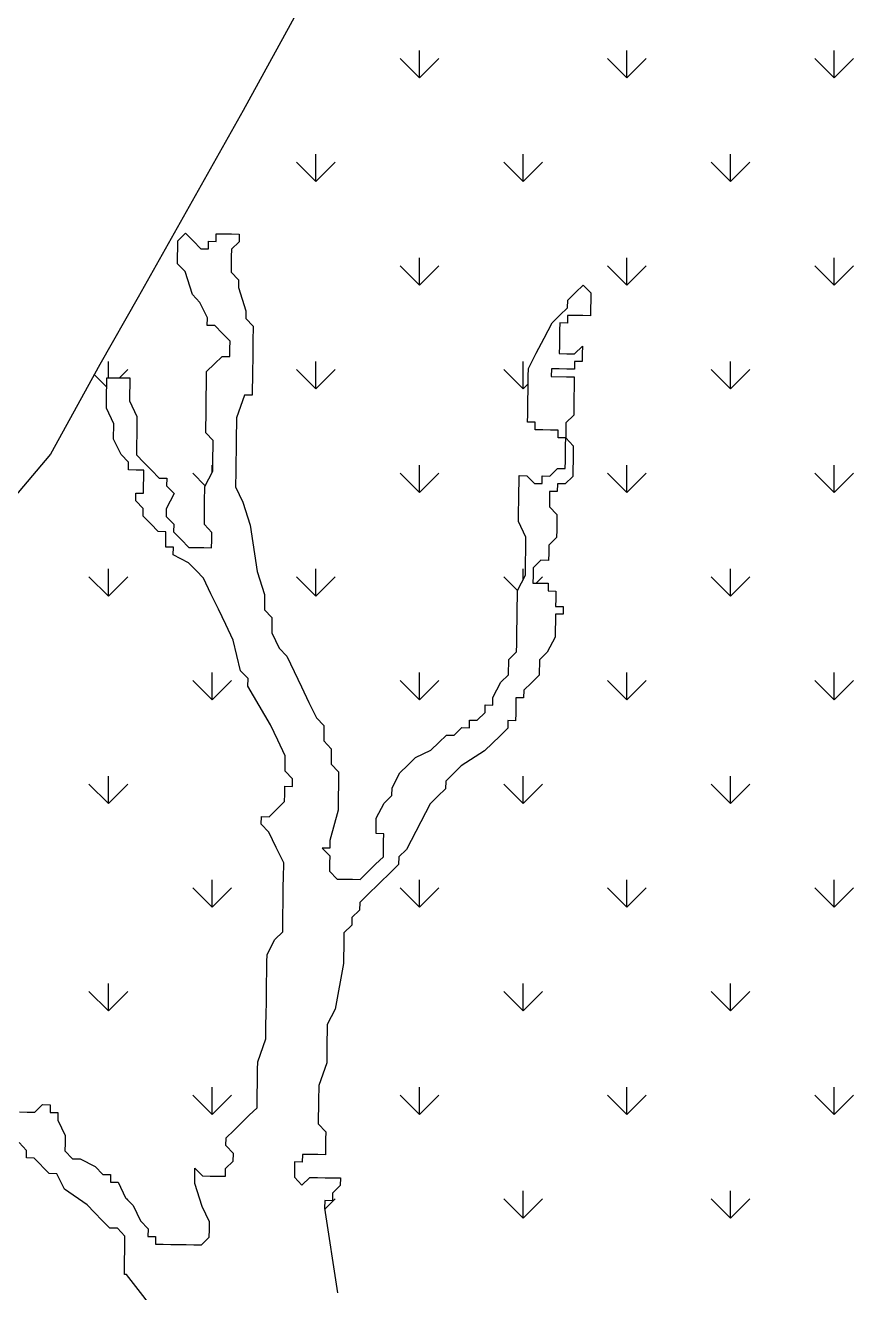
# Model space of a CAD drawing. Header units: metres. Extents: x 266585 to 279238, y 2117616 to 2127268.
# Drawn here: x 270496 to 270926, y 2121331 to 2121990 of the extents above; entities that cross this region are included whole.
import ezdxf

# ---------------------------------------------------------------- set-up
doc = ezdxf.new("R2010")
doc.units = ezdxf.units.M
doc.layers.add('MANGROOVES', color=112, linetype='Continuous')

msp = doc.modelspace()

# ---------------------------------------------------------------- linework, layer by layer
at = {"layer": 'MANGROOVES'}
for p, q in [((270751.18, 2122205.63), (270609.19, 2121945.7)), ((270609.19, 2121945.7), (270554.69, 2121848.71)), ((270575.2, 2121874.06), (270575.26, 2121878.04)), ((270575.26, 2121878.04), (270579.3, 2121881.97)), ((270579.3, 2121881.97), (270583.22, 2121877.93)), ((270583.22, 2121877.93), (270587.14, 2121873.89)), ((270591.12, 2121873.83), (270591.18, 2121877.81)), ((270591.18, 2121877.81), (270595.16, 2121877.75)), ((270595.16, 2121877.75), (270595.22, 2121881.73)), ((270595.22, 2121881.73), (270599.2, 2121881.67)), ((270599.2, 2121881.67), (270603.18, 2121881.62)), ((270607.11, 2121877.58), (270603.07, 2121873.65)), ((270603.18, 2121881.62), (270607.16, 2121881.56)), ((270607.16, 2121881.56), (270607.11, 2121877.58)), ((270575.08, 2121866.1), (270575.14, 2121870.08)), ((270575.14, 2121870.08), (270575.2, 2121874.06)), ((270587.14, 2121873.89), (270591.12, 2121873.83)), ((270603.01, 2121869.67), (270602.95, 2121865.69)), ((270603.07, 2121873.65), (270603.01, 2121869.67)), ((270579.01, 2121862.06), (270575.08, 2121866.1)), ((270602.95, 2121865.69), (270602.89, 2121861.71)), ((270582.81, 2121850.05), (270579.01, 2121862.06)), ((270602.89, 2121861.71), (270606.82, 2121857.67)), ((270606.82, 2121857.67), (270606.76, 2121853.69)), ((270586.74, 2121846.01), (270582.81, 2121850.05)), ((270606.76, 2121853.69), (270610.56, 2121841.68)), ((270777.89, 2121847.2), (270781.93, 2121851.13)), ((270781.93, 2121851.13), (270785.96, 2121855.05)), ((270785.96, 2121855.05), (270789.89, 2121851.01)), ((270789.89, 2121851.01), (270789.83, 2121847.03)), ((270554.69, 2121848.71), (270534.7, 2121813.82)), ((270590.6, 2121837.99), (270586.74, 2121846.01)), ((270773.79, 2121839.3), (270777.83, 2121843.22)), ((270777.83, 2121843.22), (270777.89, 2121847.2)), ((270789.77, 2121843.05), (270789.71, 2121839.06)), ((270789.83, 2121847.03), (270789.77, 2121843.05)), ((270590.54, 2121834.01), (270590.6, 2121837.99)), ((270610.56, 2121841.68), (270610.51, 2121837.7)), ((270610.51, 2121837.7), (270614.43, 2121833.66)), ((270769.75, 2121835.37), (270773.79, 2121839.3)), ((270777.77, 2121839.24), (270777.71, 2121835.26)), ((270781.75, 2121839.18), (270777.77, 2121839.24)), ((270785.73, 2121839.12), (270781.75, 2121839.18)), ((270789.71, 2121839.06), (270785.73, 2121839.12)), ((270594.52, 2121833.95), (270590.54, 2121834.01)), ((270598.45, 2121829.91), (270594.52, 2121833.95)), ((270602.37, 2121825.87), (270598.45, 2121829.91)), ((270614.43, 2121833.66), (270614.31, 2121825.7)), ((270765.65, 2121827.47), (270769.75, 2121835.37)), ((270773.67, 2121831.33), (270773.61, 2121827.35)), ((270773.73, 2121835.31), (270773.67, 2121831.33)), ((270777.71, 2121835.26), (270773.73, 2121835.31)), ((270602.31, 2121821.89), (270602.37, 2121825.87)), ((270614.31, 2121825.7), (270614.25, 2121821.72)), ((270761.55, 2121819.56), (270765.65, 2121827.47)), ((270773.56, 2121823.37), (270773.5, 2121819.39)), ((270773.61, 2121827.35), (270773.56, 2121823.37)), ((270781.46, 2121819.27), (270785.5, 2121823.19)), ((270785.5, 2121823.19), (270785.44, 2121819.21)), ((270594.23, 2121814.04), (270598.27, 2121817.97)), ((270598.27, 2121817.97), (270602.25, 2121817.91)), ((270602.25, 2121817.91), (270602.31, 2121821.89)), ((270614.2, 2121817.73), (270614.08, 2121809.77)), ((270614.25, 2121821.72), (270614.2, 2121817.73)), ((270757.46, 2121811.66), (270761.55, 2121819.56)), ((270773.5, 2121819.39), (270777.48, 2121819.33)), ((270777.48, 2121819.33), (270781.46, 2121819.27)), ((270785.44, 2121819.21), (270785.38, 2121815.23)), ((270534.7, 2121813.82), (270509.06, 2121767.08)), ((270590.13, 2121806.14), (270590.19, 2121810.12)), ((270590.19, 2121810.12), (270594.23, 2121814.04)), ((270614.08, 2121809.77), (270614.02, 2121805.79)), ((270757.4, 2121807.68), (270757.46, 2121811.66)), ((270769.4, 2121811.48), (270769.34, 2121807.5)), ((270773.38, 2121811.42), (270769.4, 2121811.48)), ((270777.36, 2121811.37), (270773.38, 2121811.42)), ((270781.34, 2121811.31), (270777.36, 2121811.37)), ((270781.4, 2121815.29), (270781.34, 2121811.31)), ((270785.38, 2121815.23), (270781.4, 2121815.29)), ((270538.32, 2121802.91), (270538.38, 2121806.89)), ((270538.38, 2121806.89), (270542.36, 2121806.84)), ((270542.36, 2121806.84), (270546.34, 2121806.78)), ((270546.34, 2121806.78), (270550.32, 2121806.72)), ((270550.32, 2121806.72), (270550.27, 2121802.74)), ((270590.08, 2121802.16), (270590.13, 2121806.14)), ((270614.02, 2121805.79), (270613.96, 2121801.81)), ((270757.28, 2121799.71), (270757.34, 2121803.69)), ((270757.34, 2121803.69), (270757.4, 2121807.68)), ((270769.34, 2121807.5), (270777.3, 2121807.38)), ((270777.3, 2121807.38), (270781.28, 2121807.33)), ((270781.23, 2121803.34), (270781.11, 2121795.38)), ((270781.28, 2121807.33), (270781.23, 2121803.34)), ((270538.21, 2121794.95), (270538.26, 2121798.93)), ((270538.26, 2121798.93), (270538.32, 2121802.91)), ((270550.21, 2121798.76), (270550.15, 2121794.78)), ((270550.27, 2121802.74), (270550.21, 2121798.76)), ((270589.96, 2121794.19), (270590.02, 2121798.17)), ((270590.02, 2121798.17), (270590.08, 2121802.16)), ((270609.92, 2121797.88), (270605.77, 2121786)), ((270613.9, 2121797.83), (270609.92, 2121797.88)), ((270613.96, 2121801.81), (270613.9, 2121797.83)), ((270757.22, 2121795.73), (270757.28, 2121799.71)), ((270538.15, 2121790.97), (270538.21, 2121794.95)), ((270542.01, 2121782.95), (270538.15, 2121790.97)), ((270550.15, 2121794.78), (270554.01, 2121786.75)), ((270589.73, 2121778.27), (270589.9, 2121790.21)), ((270589.9, 2121790.21), (270589.96, 2121794.19)), ((270757.11, 2121787.77), (270757.17, 2121791.75)), ((270757.17, 2121791.75), (270757.22, 2121795.73)), ((270781.05, 2121791.4), (270780.99, 2121787.42)), ((270781.11, 2121795.38), (270781.05, 2121791.4)), ((270554.01, 2121786.75), (270553.96, 2121782.77)), ((270605.77, 2121786), (270605.71, 2121782.02)), ((270757.05, 2121783.79), (270757.11, 2121787.77)), ((270761.03, 2121783.73), (270757.05, 2121783.79)), ((270760.97, 2121779.75), (270761.03, 2121783.73)), ((270776.95, 2121783.49), (270776.9, 2121779.51)), ((270780.99, 2121787.42), (270776.95, 2121783.49)), ((270541.9, 2121774.98), (270542.01, 2121782.95)), ((270553.9, 2121778.79), (270553.78, 2121770.83)), ((270553.96, 2121782.77), (270553.9, 2121778.79)), ((270593.65, 2121774.23), (270589.73, 2121778.27)), ((270605.65, 2121778.03), (270605.53, 2121770.07)), ((270605.71, 2121782.02), (270605.65, 2121778.03)), ((270764.95, 2121779.69), (270760.97, 2121779.75)), ((270768.93, 2121779.63), (270764.95, 2121779.69)), ((270772.92, 2121779.57), (270768.93, 2121779.63)), ((270772.86, 2121775.59), (270772.92, 2121779.57)), ((270776.9, 2121779.51), (270776.84, 2121775.53)), ((270545.76, 2121766.96), (270541.9, 2121774.98)), ((270553.78, 2121770.83), (270553.72, 2121766.84)), ((270593.53, 2121766.26), (270593.59, 2121770.24)), ((270593.59, 2121770.24), (270593.65, 2121774.23)), ((270776.84, 2121775.53), (270772.86, 2121775.59)), ((270776.72, 2121767.57), (270776.78, 2121771.55)), ((270776.78, 2121771.55), (270776.84, 2121775.53)), ((270776.84, 2121775.53), (270780.76, 2121771.49)), ((270780.76, 2121771.49), (270780.7, 2121767.51)), ((270509.06, 2121767.08), (270482.91, 2121736.11)), ((270549.68, 2121762.92), (270545.76, 2121766.96)), ((270553.72, 2121766.84), (270557.65, 2121762.8)), ((270593.42, 2121758.3), (270593.53, 2121766.26)), ((270605.53, 2121770.07), (270605.42, 2121762.11)), ((270776.61, 2121759.6), (270776.66, 2121763.59)), ((270776.66, 2121763.59), (270776.72, 2121767.57)), ((270780.7, 2121767.51), (270780.64, 2121763.53)), ((270549.62, 2121758.94), (270549.68, 2121762.92)), ((270553.61, 2121758.88), (270549.62, 2121758.94)), ((270557.59, 2121758.82), (270553.61, 2121758.88)), ((270557.53, 2121754.84), (270557.59, 2121758.82)), ((270557.65, 2121762.8), (270561.57, 2121758.76)), ((270561.57, 2121758.76), (270565.49, 2121754.73)), ((270589.32, 2121750.39), (270593.42, 2121758.3)), ((270605.36, 2121758.12), (270605.24, 2121750.16)), ((270605.42, 2121762.11), (270605.36, 2121758.12)), ((270768.58, 2121755.74), (270772.62, 2121759.66)), ((270772.62, 2121759.66), (270776.61, 2121759.6)), ((270780.59, 2121759.55), (270780.53, 2121755.56)), ((270780.64, 2121763.53), (270780.59, 2121759.55)), ((270557.41, 2121746.88), (270557.47, 2121750.86)), ((270557.47, 2121750.86), (270557.53, 2121754.84)), ((270565.49, 2121754.73), (270569.47, 2121754.67)), ((270569.47, 2121754.67), (270569.41, 2121750.69)), ((270569.41, 2121750.69), (270573.34, 2121746.65)), ((270752.54, 2121748.01), (270752.6, 2121751.99)), ((270752.6, 2121751.99), (270752.66, 2121755.97)), ((270752.66, 2121755.97), (270756.64, 2121755.91)), ((270756.64, 2121755.91), (270760.56, 2121751.87)), ((270760.56, 2121751.87), (270764.55, 2121751.81)), ((270764.55, 2121751.81), (270764.6, 2121755.8)), ((270764.6, 2121755.8), (270768.58, 2121755.74)), ((270772.51, 2121751.7), (270772.45, 2121747.72)), ((270776.49, 2121751.64), (270772.51, 2121751.7)), ((270780.53, 2121755.56), (270776.49, 2121751.64)), ((270553.37, 2121742.95), (270553.43, 2121746.94)), ((270553.43, 2121746.94), (270557.41, 2121746.88)), ((270573.34, 2121746.65), (270569.24, 2121738.74)), ((270589.2, 2121742.43), (270589.32, 2121750.39)), ((270605.24, 2121750.16), (270609.11, 2121742.14)), ((270752.37, 2121736.06), (270752.49, 2121744.03)), ((270752.49, 2121744.03), (270752.54, 2121748.01)), ((270768.47, 2121747.77), (270768.41, 2121743.79)), ((270772.45, 2121747.72), (270768.47, 2121747.77)), ((270557.3, 2121738.91), (270553.37, 2121742.95)), ((270557.24, 2121734.93), (270557.3, 2121738.91)), ((270569.24, 2121738.74), (270569.18, 2121734.76)), ((270589.09, 2121734.47), (270589.14, 2121738.45)), ((270589.14, 2121738.45), (270589.2, 2121742.43)), ((270609.11, 2121742.14), (270612.91, 2121730.14)), ((270768.41, 2121743.79), (270768.35, 2121739.81)), ((270768.35, 2121739.81), (270772.27, 2121735.77)), ((270561.16, 2121730.89), (270557.24, 2121734.93)), ((270565.08, 2121726.85), (270561.16, 2121730.89)), ((270569.18, 2121734.76), (270573.1, 2121730.72)), ((270573.1, 2121730.72), (270573.05, 2121726.74)), ((270589.03, 2121730.49), (270589.09, 2121734.47)), ((270752.31, 2121732.08), (270752.37, 2121736.06)), ((270756.18, 2121724.06), (270752.31, 2121732.08)), ((270772.22, 2121731.79), (270772.16, 2121727.81)), ((270772.27, 2121735.77), (270772.22, 2121731.79)), ((270569.06, 2121726.79), (270565.08, 2121726.85)), ((270568.95, 2121718.83), (270569.06, 2121726.79)), ((270573.05, 2121726.74), (270576.97, 2121722.7)), ((270592.95, 2121726.45), (270589.03, 2121730.49)), ((270592.89, 2121722.46), (270592.95, 2121726.45)), ((270612.91, 2121730.14), (270616.55, 2121706.19)), ((270756.06, 2121716.1), (270756.18, 2121724.06)), ((270772.16, 2121727.81), (270772.1, 2121723.83)), ((270572.93, 2121718.77), (270568.95, 2121718.83)), ((270572.87, 2121714.79), (270572.93, 2121718.77)), ((270576.97, 2121722.7), (270580.89, 2121718.66)), ((270580.89, 2121718.66), (270584.87, 2121718.6)), ((270584.87, 2121718.6), (270588.85, 2121718.54)), ((270588.85, 2121718.54), (270592.83, 2121718.48)), ((270592.83, 2121718.48), (270592.89, 2121722.46)), ((270768.06, 2121719.9), (270768, 2121715.92)), ((270772.1, 2121723.83), (270768.06, 2121719.9)), ((270580.78, 2121710.69), (270572.87, 2121714.79)), ((270755.94, 2121708.13), (270756, 2121712.11)), ((270756, 2121712.11), (270756.06, 2121716.1)), ((270763.96, 2121712), (270759.92, 2121708.07)), ((270767.94, 2121711.94), (270763.96, 2121712)), ((270768, 2121715.92), (270767.94, 2121711.94)), ((270584.7, 2121706.65), (270580.78, 2121710.69)), ((270588.62, 2121702.61), (270584.7, 2121706.65)), ((270616.55, 2121706.19), (270620.35, 2121694.18)), ((270755.88, 2121704.15), (270755.94, 2121708.13)), ((270759.92, 2121708.07), (270759.87, 2121704.09)), ((270592.49, 2121694.59), (270588.62, 2121702.61)), ((270751.79, 2121696.25), (270755.88, 2121704.15)), ((270759.87, 2121704.09), (270759.81, 2121700.11)), ((270759.81, 2121700.11), (270763.79, 2121700.05)), ((270763.79, 2121700.05), (270767.77, 2121699.99)), ((270767.77, 2121699.99), (270767.71, 2121696.01)), ((270596.35, 2121686.57), (270592.49, 2121694.59)), ((270620.35, 2121694.18), (270620.24, 2121686.22)), ((270751.67, 2121688.28), (270751.73, 2121692.26)), ((270751.73, 2121692.26), (270751.79, 2121696.25)), ((270767.71, 2121696.01), (270771.69, 2121695.95)), ((270771.63, 2121691.97), (270771.58, 2121687.99)), ((270771.69, 2121695.95), (270771.63, 2121691.97)), ((270600.21, 2121678.55), (270596.35, 2121686.57)), ((270620.24, 2121686.22), (270624.16, 2121682.18)), ((270751.55, 2121680.32), (270751.67, 2121688.28)), ((270771.58, 2121687.99), (270775.56, 2121687.93)), ((270775.56, 2121687.93), (270775.5, 2121683.95)), ((270604.08, 2121670.53), (270600.21, 2121678.55)), ((270624.16, 2121682.18), (270624.04, 2121674.22)), ((270751.5, 2121676.34), (270751.55, 2121680.32)), ((270771.46, 2121680.03), (270771.4, 2121676.05)), ((270771.52, 2121684.01), (270771.46, 2121680.03)), ((270775.5, 2121683.95), (270771.52, 2121684.01)), ((270624.04, 2121674.22), (270627.91, 2121666.2)), ((270751.38, 2121668.37), (270751.5, 2121676.34)), ((270771.34, 2121672.06), (270767.25, 2121664.16)), ((270771.4, 2121676.05), (270771.34, 2121672.06)), ((270607.83, 2121654.54), (270604.08, 2121670.53)), ((270627.91, 2121666.2), (270631.83, 2121662.16)), ((270751.32, 2121664.39), (270751.38, 2121668.37)), ((270631.83, 2121662.16), (270639.56, 2121646.11)), ((270747.17, 2121652.5), (270747.28, 2121660.47)), ((270747.28, 2121660.47), (270751.32, 2121664.39)), ((270763.21, 2121660.24), (270763.09, 2121652.27)), ((270767.25, 2121664.16), (270763.21, 2121660.24)), ((270611.75, 2121650.5), (270607.83, 2121654.54)), ((270743.13, 2121648.58), (270747.17, 2121652.5)), ((270763.09, 2121652.27), (270759.05, 2121648.35)), ((270611.69, 2121646.52), (270611.75, 2121650.5)), ((270623.34, 2121626.44), (270611.69, 2121646.52)), ((270639.56, 2121646.11), (270643.42, 2121638.09)), ((270739.03, 2121640.68), (270743.13, 2121648.58)), ((270759.05, 2121648.35), (270755.01, 2121644.42)), ((270738.97, 2121636.69), (270739.03, 2121640.68)), ((270750.97, 2121640.5), (270750.86, 2121632.54)), ((270754.95, 2121640.44), (270750.97, 2121640.5)), ((270755.01, 2121644.42), (270754.95, 2121640.44)), ((270643.42, 2121638.09), (270647.29, 2121630.07)), ((270730.89, 2121628.85), (270734.93, 2121632.77)), ((270734.93, 2121632.77), (270734.99, 2121636.75)), ((270734.99, 2121636.75), (270738.97, 2121636.69)), ((270750.86, 2121632.54), (270750.8, 2121628.56)), ((270627.21, 2121618.42), (270623.34, 2121626.44)), ((270647.29, 2121630.07), (270651.21, 2121626.03)), ((270651.21, 2121626.03), (270651.1, 2121618.07)), ((270726.85, 2121624.92), (270726.91, 2121628.91)), ((270726.91, 2121628.91), (270730.89, 2121628.85)), ((270746.82, 2121628.61), (270746.76, 2121624.63)), ((270750.8, 2121628.56), (270746.82, 2121628.61)), ((270710.81, 2121617.19), (270714.85, 2121621.12)), ((270714.85, 2121621.12), (270718.83, 2121621.06)), ((270718.83, 2121621.06), (270722.87, 2121624.98)), ((270722.87, 2121624.98), (270726.85, 2121624.92)), ((270742.72, 2121620.71), (270734.64, 2121612.86)), ((270746.76, 2121624.63), (270742.72, 2121620.71)), ((270631.07, 2121610.39), (270627.21, 2121618.42)), ((270651.1, 2121618.07), (270655.02, 2121614.03)), ((270655.02, 2121614.03), (270654.9, 2121606.06)), ((270698.75, 2121609.4), (270706.77, 2121613.27)), ((270706.77, 2121613.27), (270710.81, 2121617.19)), ((270734.64, 2121612.86), (270722.58, 2121605.07)), ((270630.96, 2121602.43), (270631.02, 2121606.41)), ((270631.02, 2121606.41), (270631.07, 2121610.39)), ((270654.9, 2121606.06), (270658.83, 2121602.02)), ((270690.67, 2121601.56), (270694.71, 2121605.48)), ((270694.71, 2121605.48), (270698.75, 2121609.4)), ((270634.88, 2121598.39), (270630.96, 2121602.43)), ((270658.83, 2121602.02), (270658.71, 2121594.06)), ((270686.58, 2121593.65), (270690.67, 2121601.56)), ((270718.54, 2121601.15), (270714.5, 2121597.23)), ((270722.58, 2121605.07), (270718.54, 2121601.15)), ((270630.78, 2121590.48), (270630.84, 2121594.47)), ((270630.84, 2121594.47), (270634.82, 2121594.41)), ((270634.82, 2121594.41), (270634.88, 2121598.39)), ((270658.71, 2121594.06), (270658.65, 2121590.08)), ((270686.52, 2121589.67), (270686.58, 2121593.65)), ((270714.44, 2121593.24), (270710.4, 2121589.32)), ((270714.5, 2121597.23), (270714.44, 2121593.24)), ((270626.69, 2121582.58), (270630.72, 2121586.5)), ((270630.72, 2121586.5), (270630.78, 2121590.48)), ((270658.59, 2121586.1), (270658.53, 2121582.11)), ((270658.65, 2121590.08), (270658.59, 2121586.1)), ((270678.38, 2121577.84), (270682.48, 2121585.75)), ((270682.48, 2121585.75), (270686.52, 2121589.67)), ((270710.4, 2121589.32), (270706.37, 2121585.4)), ((270622.65, 2121578.66), (270626.69, 2121582.58)), ((270658.53, 2121582.11), (270654.32, 2121566.25)), ((270706.37, 2121585.4), (270694.07, 2121561.68)), ((270618.61, 2121574.73), (270618.66, 2121578.71)), ((270622.53, 2121570.69), (270618.61, 2121574.73)), ((270618.66, 2121578.71), (270622.65, 2121578.66)), ((270678.26, 2121569.88), (270678.32, 2121573.86)), ((270678.32, 2121573.86), (270678.38, 2121577.84)), ((270626.39, 2121562.67), (270622.53, 2121570.69)), ((270654.32, 2121566.25), (270654.26, 2121562.26)), ((270682.25, 2121569.82), (270678.26, 2121569.88)), ((270682.19, 2121565.84), (270682.25, 2121569.82)), ((270630.26, 2121554.65), (270626.39, 2121562.67)), ((270654.26, 2121562.26), (270650.28, 2121562.32)), ((270650.28, 2121562.32), (270654.2, 2121558.28)), ((270682.07, 2121557.87), (270682.13, 2121561.86)), ((270682.13, 2121561.86), (270682.19, 2121565.84)), ((270694.07, 2121561.68), (270690.03, 2121557.76)), ((270630.14, 2121546.69), (270630.26, 2121554.65)), ((270654.15, 2121554.3), (270654.09, 2121550.32)), ((270654.2, 2121558.28), (270654.15, 2121554.3)), ((270673.99, 2121550.03), (270678.03, 2121553.95)), ((270678.03, 2121553.95), (270682.07, 2121557.87)), ((270689.98, 2121553.78), (270685.94, 2121549.85)), ((270690.03, 2121557.76), (270689.98, 2121553.78)), ((270630.08, 2121542.7), (270630.14, 2121546.69)), ((270654.09, 2121550.32), (270658.01, 2121546.28)), ((270658.01, 2121546.28), (270661.99, 2121546.22)), ((270661.99, 2121546.22), (270665.97, 2121546.16)), ((270669.95, 2121546.1), (270673.99, 2121550.03)), ((270685.94, 2121549.85), (270673.82, 2121538.08)), ((270629.97, 2121534.74), (270630.08, 2121542.7)), ((270665.97, 2121546.16), (270669.95, 2121546.1)), ((270629.85, 2121526.78), (270629.97, 2121534.74)), ((270669.78, 2121534.16), (270669.72, 2121530.18)), ((270673.82, 2121538.08), (270669.78, 2121534.16)), ((270629.74, 2121518.81), (270629.85, 2121526.78)), ((270669.72, 2121530.18), (270665.68, 2121526.25)), ((270665.62, 2121522.27), (270661.58, 2121518.35)), ((270665.68, 2121526.25), (270665.62, 2121522.27)), ((270621.6, 2121506.99), (270625.7, 2121514.89)), ((270625.7, 2121514.89), (270629.74, 2121518.81)), ((270661.53, 2121514.37), (270661.35, 2121502.42)), ((270661.58, 2121518.35), (270661.53, 2121514.37)), ((270621.54, 2121503), (270621.6, 2121506.99)), ((270621.48, 2121499.02), (270621.54, 2121503)), ((270661.35, 2121502.42), (270657.02, 2121478.59)), ((270621.37, 2121491.06), (270621.48, 2121499.02)), ((270621.25, 2121483.09), (270621.31, 2121487.08)), ((270621.31, 2121487.08), (270621.37, 2121491.06)), ((270621.13, 2121475.13), (270621.25, 2121483.09)), ((270621.07, 2121471.15), (270621.13, 2121475.13)), ((270657.02, 2121478.59), (270652.92, 2121470.68)), ((270620.96, 2121463.19), (270621.02, 2121467.17)), ((270621.02, 2121467.17), (270621.07, 2121471.15)), ((270652.92, 2121470.68), (270652.75, 2121458.74)), ((270616.8, 2121451.3), (270620.96, 2121463.19)), ((270652.75, 2121458.74), (270652.63, 2121450.78)), ((270616.74, 2121447.32), (270616.8, 2121451.3)), ((270652.63, 2121450.78), (270648.48, 2121438.89)), ((270616.63, 2121439.35), (270616.74, 2121447.32)), ((270616.51, 2121431.39), (270616.57, 2121435.37)), ((270616.57, 2121435.37), (270616.63, 2121439.35)), ((270648.48, 2121438.89), (270648.36, 2121430.93)), ((270500.94, 2121425.12), (270504.98, 2121429.04)), ((270504.98, 2121429.04), (270508.96, 2121428.98)), ((270508.96, 2121428.98), (270508.91, 2121425)), ((270616.45, 2121427.41), (270616.51, 2121431.39)), ((270648.36, 2121430.93), (270648.3, 2121426.94)), ((270492.98, 2121425.23), (270496.96, 2121425.17)), ((270496.96, 2121425.17), (270500.94, 2121425.12)), ((270508.91, 2121425), (270512.89, 2121424.94)), ((270512.89, 2121424.94), (270512.83, 2121420.96)), ((270608.37, 2121419.56), (270612.41, 2121423.49)), ((270612.41, 2121423.49), (270616.45, 2121427.41)), ((270648.24, 2121422.96), (270648.19, 2121418.98)), ((270648.3, 2121426.94), (270648.24, 2121422.96)), ((270512.83, 2121420.96), (270516.69, 2121412.94)), ((270600.3, 2121411.71), (270604.33, 2121415.64)), ((270604.33, 2121415.64), (270608.37, 2121419.56)), ((270648.19, 2121418.98), (270652.11, 2121414.94)), ((270652.11, 2121414.94), (270652.05, 2121410.96)), ((270496.67, 2121405.26), (270492.75, 2121409.3)), ((270516.63, 2121408.96), (270516.58, 2121404.97)), ((270516.69, 2121412.94), (270516.63, 2121408.96)), ((270600.24, 2121407.73), (270600.3, 2121411.71)), ((270652.05, 2121410.96), (270651.99, 2121406.98)), ((270496.61, 2121401.28), (270496.67, 2121405.26)), ((270500.59, 2121401.22), (270496.61, 2121401.28)), ((270516.58, 2121404.97), (270520.5, 2121400.93)), ((270604.16, 2121403.69), (270600.24, 2121407.73)), ((270604.1, 2121399.71), (270604.16, 2121403.69)), ((270639.99, 2121403.17), (270639.93, 2121399.19)), ((270643.97, 2121403.11), (270639.99, 2121403.17)), ((270647.95, 2121403.05), (270643.97, 2121403.11)), ((270651.93, 2121402.99), (270647.95, 2121403.05)), ((270651.99, 2121406.98), (270651.93, 2121402.99)), ((270508.44, 2121393.14), (270500.59, 2121401.22)), ((270520.5, 2121400.93), (270524.48, 2121400.88)), ((270524.48, 2121400.88), (270532.38, 2121396.78)), ((270532.38, 2121396.78), (270536.31, 2121392.74)), ((270584.08, 2121392.04), (270584.14, 2121396.02)), ((270584.14, 2121396.02), (270588.06, 2121391.98)), ((270600, 2121391.81), (270600.06, 2121395.79)), ((270600.06, 2121395.79), (270604.1, 2121399.71)), ((270635.89, 2121395.26), (270635.83, 2121391.28)), ((270635.95, 2121399.25), (270635.89, 2121395.26)), ((270639.93, 2121399.19), (270635.95, 2121399.25)), ((270512.42, 2121393.09), (270508.44, 2121393.14)), ((270516.29, 2121385.07), (270512.42, 2121393.09)), ((270536.31, 2121392.74), (270540.29, 2121392.68)), ((270540.29, 2121392.68), (270540.23, 2121388.7)), ((270540.23, 2121388.7), (270544.21, 2121388.64)), ((270544.21, 2121388.64), (270548.08, 2121380.62)), ((270584.02, 2121388.06), (270584.08, 2121392.04)), ((270588.06, 2121391.98), (270592.04, 2121391.92)), ((270592.04, 2121391.92), (270596.02, 2121391.86)), ((270596.02, 2121391.86), (270600, 2121391.81)), ((270635.83, 2121391.28), (270639.76, 2121387.24)), ((270639.76, 2121387.24), (270643.8, 2121391.17)), ((270643.8, 2121391.17), (270647.78, 2121391.11)), ((270647.78, 2121391.11), (270651.76, 2121391.05)), ((270651.76, 2121391.05), (270655.74, 2121390.99)), ((270655.74, 2121390.99), (270659.72, 2121390.93)), ((270659.72, 2121390.93), (270659.66, 2121386.95)), ((270528.11, 2121376.93), (270516.29, 2121385.07)), ((270587.83, 2121376.05), (270584.02, 2121388.06)), ((270655.62, 2121383.03), (270655.57, 2121379.05)), ((270659.66, 2121386.95), (270655.62, 2121383.03)), ((270532.03, 2121372.89), (270528.11, 2121376.93)), ((270548.08, 2121380.62), (270552, 2121376.58)), ((270552, 2121376.58), (270555.86, 2121368.56)), ((270591.69, 2121368.03), (270587.83, 2121376.05)), ((270651.58, 2121379.1), (270651.53, 2121375.12)), ((270651.53, 2121375.12), (270658.32, 2121331.27)), ((270655.57, 2121379.05), (270651.58, 2121379.1)), ((270535.96, 2121368.85), (270532.03, 2121372.89)), ((270539.88, 2121364.81), (270535.96, 2121368.85)), ((270555.86, 2121368.56), (270559.79, 2121364.52)), ((270543.86, 2121364.75), (270539.88, 2121364.81)), ((270547.78, 2121360.71), (270543.86, 2121364.75)), ((270559.79, 2121364.52), (270559.73, 2121360.53)), ((270591.58, 2121360.07), (270591.63, 2121364.05)), ((270591.63, 2121364.05), (270591.69, 2121368.03)), ((270547.67, 2121352.75), (270547.73, 2121356.73)), ((270547.73, 2121356.73), (270547.78, 2121360.71)), ((270559.73, 2121360.53), (270563.71, 2121360.48)), ((270563.71, 2121360.48), (270563.65, 2121356.49)), ((270563.65, 2121356.49), (270567.63, 2121356.44)), ((270567.63, 2121356.44), (270571.61, 2121356.38)), ((270571.61, 2121356.38), (270575.59, 2121356.32)), ((270575.59, 2121356.32), (270579.58, 2121356.26)), ((270579.58, 2121356.26), (270583.56, 2121356.2)), ((270583.56, 2121356.2), (270587.54, 2121356.15)), ((270587.54, 2121356.15), (270591.58, 2121360.07)), ((270547.55, 2121344.78), (270547.61, 2121348.76)), ((270547.61, 2121348.76), (270547.67, 2121352.75)), ((270547.49, 2121340.8), (270547.55, 2121344.78)), ((270548.54, 2121340.79), (270547.49, 2121340.8)), ((270586.86, 2121291.71), (270548.54, 2121340.79))]:
    msp.add_line(p, q, dxfattribs=at)
at = {"layer": 'MANGROOVES', "linetype": 'Continuous'}
for p, q in [((270700.84, 2121962.68), (270700.84, 2121976.97)), ((270808.6, 2121962.68), (270808.6, 2121976.97)), ((270916.37, 2121962.68), (270916.37, 2121976.97)), ((270700.84, 2121962.68), (270690.74, 2121972.78)), ((270700.84, 2121962.68), (270710.94, 2121972.78)), ((270808.6, 2121962.68), (270798.5, 2121972.78)), ((270808.6, 2121962.68), (270818.71, 2121972.78)), ((270916.37, 2121962.68), (270906.26, 2121972.78)), ((270916.37, 2121962.68), (270926.47, 2121972.78)), ((270646.96, 2121908.8), (270646.96, 2121923.09)), ((270754.72, 2121908.8), (270754.72, 2121923.09)), ((270862.49, 2121908.8), (270862.49, 2121923.09)), ((270646.96, 2121908.8), (270636.86, 2121918.9)), ((270646.96, 2121908.8), (270657.06, 2121918.9)), ((270754.72, 2121908.8), (270744.62, 2121918.9)), ((270754.72, 2121908.8), (270764.82, 2121918.9)), ((270862.49, 2121908.8), (270852.38, 2121918.9)), ((270862.49, 2121908.8), (270872.59, 2121918.9)), ((270700.84, 2121854.92), (270700.84, 2121869.2)), ((270808.6, 2121854.92), (270808.6, 2121869.2)), ((270916.37, 2121854.92), (270916.37, 2121869.2)), ((270602.94, 2121864.78), (270603.18, 2121865.02)), ((270700.84, 2121854.92), (270690.74, 2121865.02)), ((270700.84, 2121854.92), (270710.94, 2121865.02)), ((270808.6, 2121854.92), (270798.5, 2121865.02)), ((270808.6, 2121854.92), (270818.71, 2121865.02)), ((270916.37, 2121854.92), (270906.26, 2121865.02)), ((270916.37, 2121854.92), (270926.47, 2121865.02)), ((270539.2, 2121806.88), (270539.2, 2121815.32)), ((270544.96, 2121806.8), (270549.3, 2121811.14)), ((270646.96, 2121801.03), (270636.86, 2121811.14)), ((270646.96, 2121801.03), (270646.96, 2121815.32)), ((270646.96, 2121801.03), (270657.06, 2121811.14)), ((270754.72, 2121801.03), (270744.62, 2121811.14)), ((270754.72, 2121801.03), (270754.72, 2121815.32)), ((270862.49, 2121801.03), (270852.38, 2121811.14)), ((270862.49, 2121801.03), (270862.49, 2121815.32)), ((270862.49, 2121801.03), (270872.59, 2121811.14)), ((270538.31, 2121801.92), (270531.76, 2121808.47)), ((270754.72, 2121801.03), (270757.34, 2121803.65)), ((270589.5, 2121750.73), (270582.97, 2121757.26)), ((270593.08, 2121757.64), (270593.08, 2121761.44)), ((270700.84, 2121747.15), (270690.74, 2121757.26)), ((270700.84, 2121747.15), (270700.84, 2121761.44)), ((270700.84, 2121747.15), (270710.94, 2121757.26)), ((270808.6, 2121747.15), (270798.5, 2121757.26)), ((270808.6, 2121747.15), (270808.6, 2121761.44)), ((270808.6, 2121747.15), (270818.71, 2121757.26)), ((270916.37, 2121747.15), (270906.26, 2121757.26)), ((270916.37, 2121747.15), (270916.37, 2121761.44)), ((270916.37, 2121747.15), (270926.47, 2121757.26)), ((270539.2, 2121693.27), (270539.2, 2121707.56)), ((270646.96, 2121693.27), (270646.96, 2121707.56)), ((270754.72, 2121701.91), (270754.72, 2121707.56)), ((270862.49, 2121693.27), (270862.49, 2121707.56)), ((270539.2, 2121693.27), (270529.09, 2121703.37)), ((270539.2, 2121693.27), (270549.3, 2121703.37)), ((270646.96, 2121693.27), (270636.86, 2121703.37)), ((270646.96, 2121693.27), (270657.06, 2121703.37)), ((270751.79, 2121696.21), (270744.62, 2121703.37)), ((270761.54, 2121700.09), (270764.82, 2121703.37)), ((270862.49, 2121693.27), (270852.38, 2121703.37)), ((270862.49, 2121693.27), (270872.59, 2121703.37)), ((270593.08, 2121639.39), (270593.08, 2121653.68)), ((270700.84, 2121639.39), (270700.84, 2121653.68)), ((270808.6, 2121639.39), (270808.6, 2121653.68)), ((270916.37, 2121639.39), (270916.37, 2121653.68)), ((270593.08, 2121639.39), (270582.97, 2121649.49)), ((270593.08, 2121639.39), (270603.18, 2121649.49)), ((270700.84, 2121639.39), (270690.74, 2121649.49)), ((270700.84, 2121639.39), (270710.94, 2121649.49)), ((270808.6, 2121639.39), (270798.5, 2121649.49)), ((270808.6, 2121639.39), (270818.71, 2121649.49)), ((270916.37, 2121639.39), (270906.26, 2121649.49)), ((270916.37, 2121639.39), (270926.47, 2121649.49)), ((270539.2, 2121585.51), (270539.2, 2121599.8)), ((270754.72, 2121585.51), (270754.72, 2121599.8)), ((270862.49, 2121585.51), (270862.49, 2121599.8)), ((270539.2, 2121585.51), (270529.09, 2121595.61)), ((270539.2, 2121585.51), (270549.3, 2121595.61)), ((270754.72, 2121585.51), (270744.62, 2121595.61)), ((270754.72, 2121585.51), (270764.82, 2121595.61)), ((270862.49, 2121585.51), (270852.38, 2121595.61)), ((270862.49, 2121585.51), (270872.59, 2121595.61)), ((270593.08, 2121531.63), (270582.97, 2121541.73)), ((270593.08, 2121531.63), (270593.08, 2121545.91)), ((270593.08, 2121531.63), (270603.18, 2121541.73)), ((270700.84, 2121531.63), (270690.74, 2121541.73)), ((270700.84, 2121531.63), (270700.84, 2121545.91)), ((270700.84, 2121531.63), (270710.94, 2121541.73)), ((270808.6, 2121531.63), (270798.5, 2121541.73)), ((270808.6, 2121531.63), (270808.6, 2121545.91)), ((270808.6, 2121531.63), (270818.71, 2121541.73)), ((270916.37, 2121531.63), (270906.26, 2121541.73)), ((270916.37, 2121531.63), (270916.37, 2121545.91)), ((270916.37, 2121531.63), (270926.47, 2121541.73)), ((270539.2, 2121477.75), (270529.09, 2121487.85)), ((270539.2, 2121477.75), (270539.2, 2121492.03)), ((270539.2, 2121477.75), (270549.3, 2121487.85)), ((270754.72, 2121477.75), (270744.62, 2121487.85)), ((270754.72, 2121477.75), (270754.72, 2121492.03)), ((270754.72, 2121477.75), (270764.82, 2121487.85)), ((270862.49, 2121477.75), (270852.38, 2121487.85)), ((270862.49, 2121477.75), (270862.49, 2121492.03)), ((270862.49, 2121477.75), (270872.59, 2121487.85)), ((270593.08, 2121423.86), (270593.08, 2121438.15)), ((270700.84, 2121423.86), (270700.84, 2121438.15)), ((270808.6, 2121423.86), (270808.6, 2121438.15)), ((270916.37, 2121423.86), (270916.37, 2121438.15)), ((270593.08, 2121423.86), (270582.97, 2121433.97)), ((270593.08, 2121423.86), (270603.18, 2121433.97)), ((270700.84, 2121423.86), (270690.74, 2121433.97)), ((270700.84, 2121423.86), (270710.94, 2121433.97)), ((270808.6, 2121423.86), (270798.5, 2121433.97)), ((270808.6, 2121423.86), (270818.71, 2121433.97)), ((270916.37, 2121423.86), (270906.26, 2121433.97)), ((270916.37, 2121423.86), (270926.47, 2121433.97)), ((270754.72, 2121369.98), (270754.72, 2121384.27)), ((270862.49, 2121369.98), (270862.49, 2121384.27)), ((270548.94, 2121379.73), (270549.3, 2121380.09)), ((270651.6, 2121374.63), (270657.06, 2121380.09)), ((270754.72, 2121369.98), (270744.62, 2121380.09)), ((270754.72, 2121369.98), (270764.82, 2121380.09)), ((270862.49, 2121369.98), (270852.38, 2121380.09)), ((270862.49, 2121369.98), (270872.59, 2121380.09))]:
    msp.add_line(p, q, dxfattribs=at)

doc.saveas('drawing.dxf')
